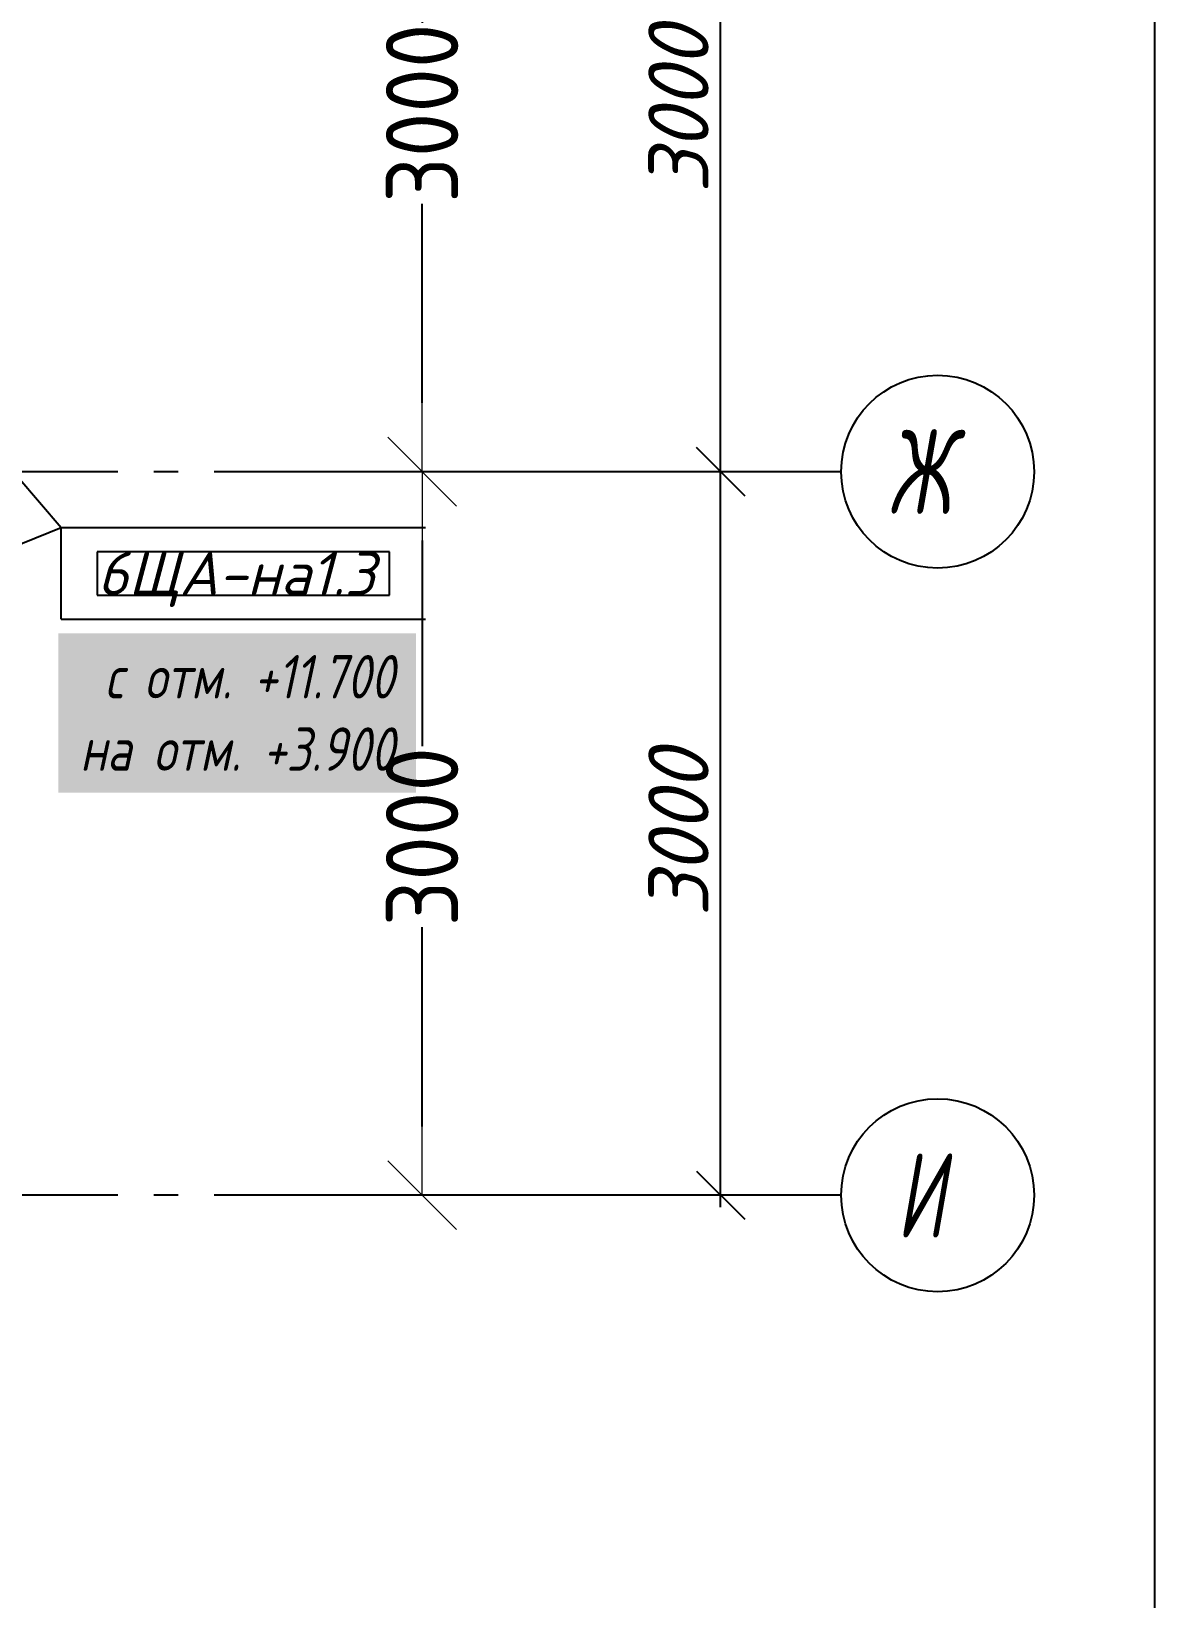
# Model space of a CAD drawing. Header units: millimetres. Extents: x 0 to 1286, y 0 to 420.
# Drawn here: x 590.6 to 637.2, y 142.9 to 207.8 of the extents above; entities that cross this region are included whole.
import ezdxf

# ---------------------------------------------------------------- set-up
doc = ezdxf.new("R2010")
doc.units = ezdxf.units.MM
doc.linetypes.add('ГОСТ 2.303 5', pattern=[24, 20, -1.5, 1, -1.5])
for name, color, linetype in [('Viewport1ForCustomObjects_0', 7, 'Continuous'), ('Viewport2ForCustomObjects_0', 7, 'Continuous'), ('Строительные оси', 7, 'Continuous'), ('ЭО_АВАРИЙНОЕ ОСВЕЩЕНИЕ', 7, 'Continuous')]:
    doc.layers.add(name, color=color, linetype=linetype)
doc.styles.add('1.8', font='isocpeui.ttf', dxfattribs={"height": 1.8})
doc.styles.add('2.5', font='isocpeui.ttf')
doc.styles.add('CustomTextStyle101', font='isocpeui.ttf', dxfattribs={"width": 0.987755, "height": 1.8})
doc.styles.add('CustomTextStyle48', font='isocpeui.ttf', dxfattribs={"width": 0.651774, "height": 3.5})
doc.styles.add('CustomTextStyle50', font='isocpeui.ttf', dxfattribs={"width": 0.651774, "height": 3.5})
doc.styles.add('СПКБ-0000-000-АР#003$0$СГЕНЕРИР_СТИЛЬ_3', font='isocp.shx')
doc.dimstyles.new('ISO-100', dxfattribs={"dimtxt": 2.5, "dimasz": 2, "dimexe": 0.5, "dimexo": 0.5, "dimgap": 0.5, "dimtad": 1, "dimdec": 0, "dimlfac": 100, "dimzin": 0, "dimdsep": 46, "dimtxsty": '2.5', "dimblk": 'OBLIQUE', "dimcen": 0, "dimdle": 0.5, "dimclrd": 3, "dimclre": 3, "dimadec": 0, "dimazin": 0, "dimtfac": 1, "dimtdec": 0, "dimtmove": 0, "dimatfit": 1, "dimfxl": 1, "dimtolj": 1, "dimtzin": 0, "dimlwd": -1, "dimarcsym": 0})
doc.dimstyles.new('СПКБ-0000-000-АР#003$0$СГЕНЕРИР_СТИЛЬ__2', dxfattribs={"dimtxt": 300, "dimasz": 285, "dimexe": 0.18, "dimexo": 0, "dimgap": 0.09, "dimtad": 1, "dimdec": 0, "dimzin": 0, "dimdsep": 46, "dimtxsty": 'СПКБ-0000-000-АР#003$0$СГЕНЕРИР_СТИЛЬ_3', "dimblk": 'СПКБ-0000-000-АР#003$0$ARROWHEAD_6', "dimblk1": 'СПКБ-0000-000-АР#003$0$ARROWHEAD_6', "dimblk2": 'СПКБ-0000-000-АР#003$0$ARROWHEAD_6', "dimcen": 0.09, "dimclrd": 256, "dimclre": 256, "dimclrt": 6, "dimadec": 0, "dimazin": 0, "dimtfac": 1, "dimtdec": 4, "dimtmove": 0, "dimatfit": 3, "dimfxl": 1, "dimtolj": 1, "dimtzin": 0, "dimarcsym": 0})

# ---------------------------------------------------------------- blocks, each defined once
blk = doc.blocks.new('_Oblique')
at = {"color": 0, "linetype": 'ByBlock', "lineweight": -2}
blk.add_line((-0.5, -0.5), (0.5, 0.5), dxfattribs=at)
blk = doc.blocks.new('*D590')
at = {"layer": 'Defpoints', "color": 0, "ltscale": 100, "transparency": 16777216}
for p in [(619.188, 189.586), (624.188, 189.586), (624.188, 159.586)]:
    blk.add_point(p, dxfattribs=at)
at = {"layer": 'Строительные оси', "color": 3, "ltscale": 100, "transparency": 16777216}
blk.add_line((619.188, 159.086), (619.188, 190.086), dxfattribs=at)
at = {"layer": 'Строительные оси', "color": 3, "lineweight": -2, "ltscale": 100, "transparency": 16777216}
for p, q in [((623.688, 189.586), (618.688, 189.586)), ((623.688, 159.586), (618.688, 159.586))]:
    blk.add_line(p, q, dxfattribs=at)
at = {"layer": 'Строительные оси', "color": 3, "ltscale": 100, "transparency": 16777216, "xscale": 2, "yscale": 2, "zscale": 2}
for p, rotation in [((619.188, 189.586), 90), ((619.188, 159.586), 270)]:
    blk.add_blockref('_Oblique', p, dxfattribs=dict(at, rotation=rotation))
at = {"layer": 'Строительные оси', "color": 0, "ltscale": 100, "transparency": 16777216, "insert": (617.438, 174.586), "char_height": 2.5, "attachment_point": 5, "rotation": 90, "style": '2.5'}
blk.add_mtext('\\A1;3000', dxfattribs=at)
blk = doc.blocks.new('*D591')
at = {"layer": 'Defpoints', "color": 0, "ltscale": 100, "transparency": 16777216}
for p in [(619.188, 219.586), (624.188, 219.586), (624.188, 189.586)]:
    blk.add_point(p, dxfattribs=at)
at = {"layer": 'Строительные оси', "color": 3, "ltscale": 100, "transparency": 16777216}
blk.add_line((619.188, 189.086), (619.188, 220.086), dxfattribs=at)
at = {"layer": 'Строительные оси', "color": 3, "lineweight": -2, "ltscale": 100, "transparency": 16777216}
for p, q in [((623.688, 219.586), (618.688, 219.586)), ((623.688, 189.586), (618.688, 189.586))]:
    blk.add_line(p, q, dxfattribs=at)
at = {"layer": 'Строительные оси', "color": 3, "ltscale": 100, "transparency": 16777216, "xscale": 2, "yscale": 2, "zscale": 2}
for p, rotation in [((619.188, 219.586), 90), ((619.188, 189.586), 270)]:
    blk.add_blockref('_Oblique', p, dxfattribs=dict(at, rotation=rotation))
at = {"layer": 'Строительные оси', "color": 0, "ltscale": 100, "transparency": 16777216, "insert": (617.438, 204.586), "char_height": 2.5, "attachment_point": 5, "rotation": 90, "style": '2.5'}
blk.add_mtext('\\A1;3000', dxfattribs=at)
blk = doc.blocks.new('*E601')
at = {"layer": 'Строительные оси', "color": 3, "linetype": 'ГОСТ 2.303 5', "lineweight": 25}
for p, q in [((280.431, 68.857), (-283.569, 68.857)), ((286.431, 68.857), (280.431, 68.857)), ((280.431, 38.857), (-283.569, 38.857)), ((286.431, 38.857), (280.431, 38.857))]:
    blk.add_line(p, q, dxfattribs=at)
at = {"layer": 'Строительные оси', "color": 3, "linetype": 'Continuous', "lineweight": 25}
for centre in [(290.431, 68.857), (290.431, 38.857)]:
    blk.add_circle(centre, 4, dxfattribs=at)
at = {"layer": 'Строительные оси', "linetype": 'Continuous', "lineweight": 25, "width": 0.651774}
for s, style, p in [('Ж', 'CustomTextStyle50', (288.359, 67.107)), ('И', 'CustomTextStyle48', (288.722, 37.107))]:
    blk.add_text(s, height=3.5, dxfattribs=dict(at, style=style)).set_placement(p)
blk = doc.blocks.new('СПКБ-0000-000-АР#003$0$ARROWHEAD_6')
at = {"color": 0, "linetype": 'Continuous', "lineweight": 0}
for p, q in [((-0.5, -0.5), (0.5, 0.5)), ((0, 0), (-1, 0))]:
    blk.add_line(p, q, dxfattribs=at)
blk = doc.blocks.new('*D595')
at = {"color": 161, "linetype": 'Continuous', "lineweight": -2, "true_color": 0x40a5ff, "transparency": 16777216}
for p, q in [((619.161, 189.586), (606.804, 189.586)), ((606.806, 186.736), (606.806, 178.203)), ((606.806, 162.436), (606.806, 170.698)), ((619.161, 159.586), (606.804, 159.586))]:
    blk.add_line(p, q, dxfattribs=at)
at = {"layer": 'Defpoints', "color": 0, "linetype": 'Continuous', "transparency": 16777216}
for p in [(606.806, 189.586), (619.161, 189.586), (619.161, 159.586)]:
    blk.add_point(p, dxfattribs=at)
at = {"color": 161, "linetype": 'Continuous', "lineweight": -2, "true_color": 0x40a5ff, "transparency": 16777216, "xscale": 2.85, "yscale": 2.85, "zscale": 2.85}
for p, rotation in [((606.806, 189.586), 90), ((606.806, 159.586), 270)]:
    blk.add_blockref('СПКБ-0000-000-АР#003$0$ARROWHEAD_6', p, dxfattribs=dict(at, rotation=rotation))
at = {"color": 6, "linetype": 'Continuous', "lineweight": 25, "transparency": 16777216, "insert": (606.806, 174.451), "char_height": 3, "attachment_point": 5, "rotation": 90, "style": 'СПКБ-0000-000-АР#003$0$СГЕНЕРИР_СТИЛЬ_3'}
blk.add_mtext('\\A1;3000', dxfattribs=at)
blk = doc.blocks.new('*D596')
at = {"color": 161, "linetype": 'Continuous', "lineweight": -2, "true_color": 0x40a5ff, "transparency": 16777216}
for p, q in [((619.161, 219.586), (606.804, 219.586)), ((606.806, 216.736), (606.806, 208.203)), ((606.806, 192.436), (606.806, 200.698)), ((619.161, 189.586), (606.804, 189.586))]:
    blk.add_line(p, q, dxfattribs=at)
at = {"layer": 'Defpoints', "color": 0, "linetype": 'Continuous', "transparency": 16777216}
for p in [(606.806, 219.586), (619.161, 219.586), (619.161, 189.586)]:
    blk.add_point(p, dxfattribs=at)
at = {"color": 161, "linetype": 'Continuous', "lineweight": -2, "true_color": 0x40a5ff, "transparency": 16777216, "xscale": 2.85, "yscale": 2.85, "zscale": 2.85}
for p, rotation in [((606.806, 219.586), 90), ((606.806, 189.586), 270)]:
    blk.add_blockref('СПКБ-0000-000-АР#003$0$ARROWHEAD_6', p, dxfattribs=dict(at, rotation=rotation))
at = {"color": 6, "linetype": 'Continuous', "lineweight": 25, "transparency": 16777216, "insert": (606.806, 204.451), "char_height": 3, "attachment_point": 5, "rotation": 90, "style": 'СПКБ-0000-000-АР#003$0$СГЕНЕРИР_СТИЛЬ_3'}
blk.add_mtext('\\A1;3000', dxfattribs=at)
blk = doc.blocks.new('CustomObjectsInViewport1_0')
at = {"layer": 'ЭО_АВАРИЙНОЕ ОСВЕЩЕНИЕ'}
for p, q in [((587.589, 192.238), (591.836, 187.268)), ((576.213, 180.987), (591.836, 187.268)), ((591.836, 187.268), (606.949, 187.268)), ((591.836, 183.468), (591.836, 187.268)), ((591.836, 187.268), (594.836, 187.268)), ((591.836, 183.468), (606.949, 183.468))]:
    blk.add_line(p, q, dxfattribs=at)
at = {"layer": 'ЭО_АВАРИЙНОЕ ОСВЕЩЕНИЕ', "color": 7, "true_color": 0xffffff}
for p, q in [((605.449, 186.268), (593.336, 186.268)), ((593.336, 186.268), (593.336, 184.468)), ((605.449, 184.468), (605.449, 186.268)), ((593.336, 184.468), (605.449, 184.468)), ((593.336, 184.468), (593.336, 184.468))]:
    blk.add_line(p, q, dxfattribs=at)
at = {"layer": 'ЭО_АВАРИЙНОЕ ОСВЕЩЕНИЕ', "style": 'CustomTextStyle101', "width": 0.987755}
blk.add_text('6ЩА-на1.3', height=1.8, dxfattribs=at).set_placement((593.336, 184.468))
blk = doc.blocks.new('*E600')
at = {"color": 161, "linetype": 'Continuous', "lineweight": 25, "true_color": 0x40a5ff}
for base, p1, p2, picture, middle in [((514.617, 125.701), (526.973, 95.701), (526.973, 125.701), '*D596', (514.617, 110.565)), ((514.617, 95.701), (526.973, 65.701), (526.973, 95.701), '*D595', (514.617, 80.565))]:
    dim = blk.add_linear_dim(base=base, p1=p1, p2=p2, angle=90, dimstyle='СПКБ-0000-000-АР#003$0$СГЕНЕРИР_СТИЛЬ__2', override={"dimscale": 0.01, "dimlfac": 100}, dxfattribs=at)
    dim.commit()
    dim.dimension.update_dxf_attribs({"geometry": picture, "text_midpoint": middle, "dimtype": 160, "text_rotation": 90, "insert": (-92.189, -93.885)})

msp = doc.modelspace()

# ---------------------------------------------------------------- linework, layer by layer
at = {"layer": 'Defpoints', "linetype": 'Continuous'}
msp.add_lwpolyline([(35, 56.586), (637.188, 56.586), (637.188, 400), (35, 400)], close=True, dxfattribs=at)

# ---------------------------------------------------------------- block references
msp.add_blockref('*E600', (92.189, 93.885))
at = {"layer": 'Viewport1ForCustomObjects_0'}
msp.add_blockref('CustomObjectsInViewport1_0', (0, 0), dxfattribs=at)
at = {"layer": 'Viewport2ForCustomObjects_0'}
msp.add_blockref('*E601', (337.756, 120.729), dxfattribs=at)

# ---------------------------------------------------------------- texts
at = {"layer": 'ЭО_АВАРИЙНОЕ ОСВЕЩЕНИЕ', "insert": (605.655, 181.984), "char_height": 1.8, "attachment_point": 3, "style": '1.8', "bg_fill": 1, "box_fill_scale": 1.5, "bg_fill_color": 7, "bg_fill_true_color": 16777215, "bg_fill_transparency": 0}
msp.add_mtext('{\\W0.8;с отм. +11.700\\Pна отм. +3.900}', dxfattribs=at)

# ---------------------------------------------------------------- dimensions: what is measured, and where the dimension line sits
at = {"layer": 'Строительные оси', "ltscale": 100}
for base, p1, p2, picture, middle in [((619.188, 219.586), (624.188, 189.586), (624.188, 219.586), '*D591', (617.438, 204.586)), ((619.188, 189.586), (624.188, 159.586), (624.188, 189.586), '*D590', (617.438, 174.586))]:
    dim = msp.add_linear_dim(base=base, p1=p1, p2=p2, angle=90, dimstyle='ISO-100', override={"dimscale": 1, "dimlfac": 100}, dxfattribs=at)
    dim.commit()
    dim.dimension.update_dxf_attribs({"geometry": picture, "text_midpoint": middle})

doc.saveas('drawing.dxf')
